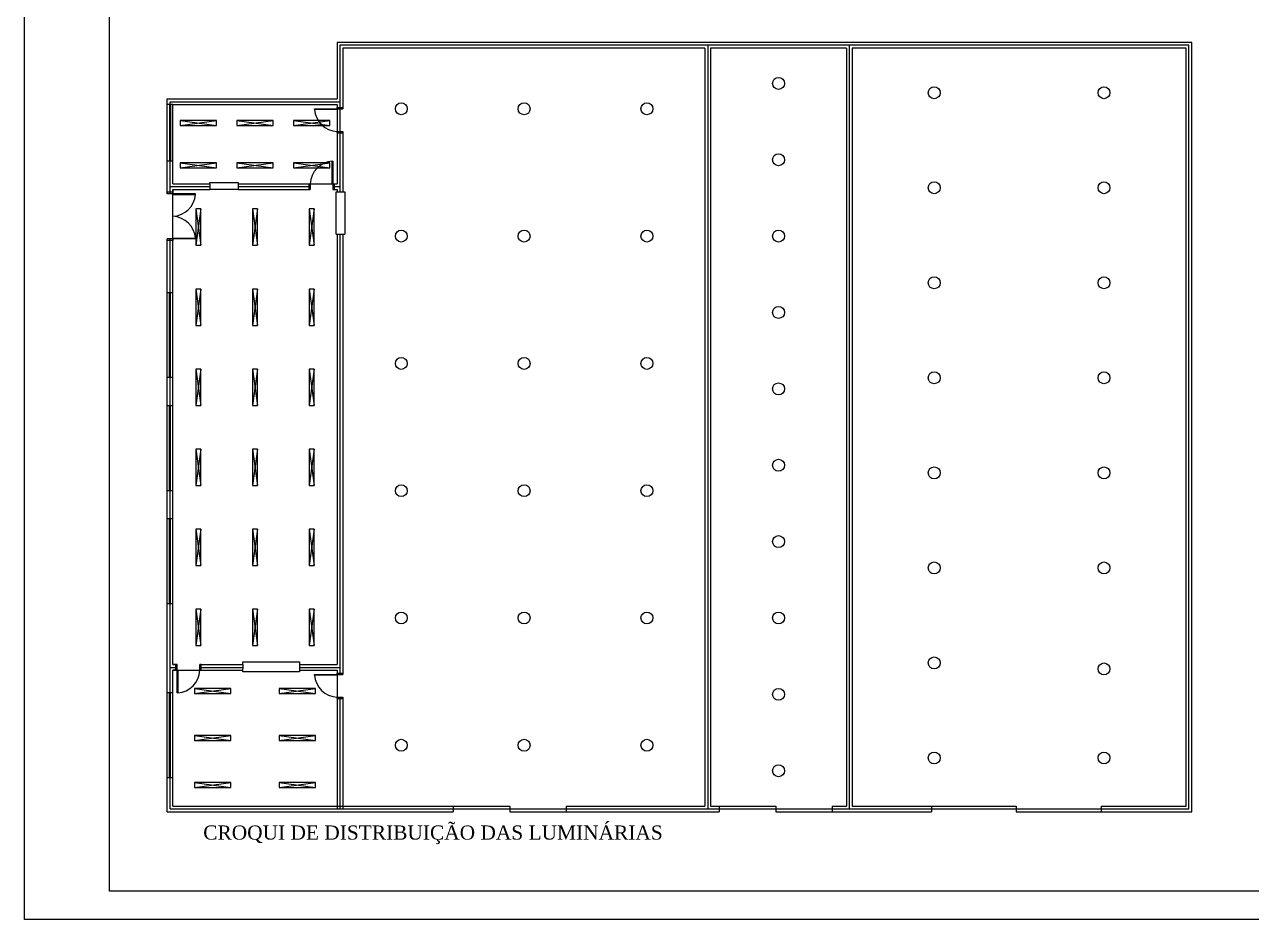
# Model space of a CAD drawing. Extents: x 220.6 to 320.1, y 139.4 to 202.4.
# Drawn here: x 220.61 to 263.96, y 139.38 to 171.02 of the extents above; entities that cross this region are included whole.
import ezdxf

# ---------------------------------------------------------------- set-up
doc = ezdxf.new("R2010")
doc.units = 0
doc.layers.get('0').update_dxf_attribs({"linetype": 'CONTINUOUS'})
for name, color, linetype in [('DIVISORIA', 5, 'CONTINUOUS'), ('Layer1', 252, 'CONTINUOUS'), ('LOGICA', 5, 'CONTINUOUS'), ('MOBIL-I', 251, 'CONTINUOUS'), ('MVIEW', 4, 'CONTINUOUS'), ('PAREDE', 6, 'CONTINUOUS')]:
    doc.layers.add(name, color=color, linetype=linetype)
doc.styles.add('STYLE2', font='times.ttf', dxfattribs={"height": 0.15})

msp = doc.modelspace()

# ---------------------------------------------------------------- linework, layer by layer
at = {"color": 0}
for p, q in [((220.61, 139.376), (220.61, 202.424)), ((223.61, 140.376), (223.61, 201.424)), ((308.875, 140.376), (223.61, 140.376)), ((320.147, 139.376), (220.61, 139.376))]:
    msp.add_line(p, q, dxfattribs=at)
for p, q in [((261.854, 170.385), (231.654, 170.385)), ((231.654, 170.385), (231.654, 168.385)), ((261.854, 143.185), (261.854, 170.385)), ((231.854, 170.185), (231.854, 168.035)), ((244.654, 170.185), (231.854, 170.185)), ((244.654, 170.185), (244.654, 143.385)), ((244.854, 170.185), (244.854, 143.385)), ((249.654, 170.185), (244.854, 170.185)), ((249.654, 170.185), (249.654, 143.385)), ((249.854, 170.185), (249.854, 143.385)), ((261.654, 170.185), (249.854, 170.185)), ((261.654, 143.385), (261.654, 170.185)), ((225.654, 165.285), (225.654, 168.385)), ((225.654, 165.035), (225.654, 168.385)), ((225.654, 168.385), (231.654, 168.385)), ((225.854, 168.185), (231.654, 168.185)), ((225.854, 165.385), (225.854, 168.185)), ((225.854, 165.385), (225.854, 168.185)), ((231.654, 168.185), (231.654, 165.385)), ((231.654, 168.185), (231.654, 168.01)), ((231.854, 167.235), (231.854, 165.098)), ((225.854, 165.385), (227.154, 165.385)), ((225.854, 148.385), (225.854, 165.185)), ((225.854, 165.185), (227.154, 165.185)), ((225.854, 165.185), (225.854, 165.085)), ((225.854, 165.185), (225.854, 165.01)), ((228.154, 165.385), (231.654, 165.385)), ((228.154, 165.185), (230.704, 165.185)), ((231.504, 165.185), (231.654, 165.185)), ((231.654, 165.185), (231.654, 165.098)), ((231.654, 163.598), (231.654, 148.385)), ((231.854, 163.598), (231.854, 148.035)), ((225.654, 143.185), (225.654, 163.435)), ((225.854, 163.285), (225.854, 163.385)), ((225.854, 148.385), (225.954, 148.385)), ((226.854, 148.385), (227.329, 148.385)), ((231.329, 148.385), (231.654, 148.385)), ((225.854, 143.385), (225.854, 148.185)), ((225.854, 148.185), (228.329, 148.185)), ((225.854, 148.185), (225.954, 148.185)), ((230.329, 148.185), (231.654, 148.185)), ((231.654, 148.185), (231.654, 143.285)), ((231.654, 148.185), (231.654, 148.085)), ((231.654, 148.185), (231.654, 148.01)), ((231.854, 148.185), (231.854, 148.085)), ((231.854, 147.235), (231.854, 143.285)), ((225.654, 143.185), (235.754, 143.185)), ((225.854, 143.385), (235.754, 143.385)), ((239.754, 143.385), (244.654, 143.385)), ((239.754, 143.185), (245.154, 143.185)), ((244.854, 143.385), (245.154, 143.385)), ((249.154, 143.385), (249.654, 143.385)), ((249.154, 143.185), (252.654, 143.185)), ((249.854, 143.385), (252.654, 143.385)), ((258.654, 143.385), (261.654, 143.385)), ((258.654, 143.185), (261.854, 143.185))]:
    msp.add_line(p, q)
at = {"layer": 'DIVISORIA'}
for p, q in [((231.754, 170.285), (231.754, 168.035)), ((244.754, 170.285), (231.754, 170.285)), ((244.754, 170.285), (244.754, 143.285)), ((249.754, 170.285), (244.754, 170.285)), ((249.754, 170.285), (249.754, 143.285)), ((261.754, 170.285), (249.754, 170.285)), ((261.754, 143.285), (261.754, 170.285)), ((225.754, 168.185), (225.754, 168.285)), ((225.754, 168.285), (231.754, 168.285)), ((231.754, 167.235), (231.754, 165.098)), ((225.754, 165.285), (225.754, 166.185)), ((225.754, 165.285), (227.154, 165.285)), ((225.754, 165.035), (225.754, 165.285)), ((228.154, 165.285), (230.704, 165.285)), ((231.504, 165.285), (231.754, 165.285)), ((231.754, 163.598), (231.754, 148.035)), ((225.754, 161.535), (225.754, 163.435)), ((225.754, 157.535), (225.754, 158.535)), ((225.754, 153.535), (225.754, 154.535)), ((225.754, 148.285), (225.754, 150.535)), ((225.754, 143.285), (225.754, 148.285)), ((225.754, 148.285), (226.004, 148.285)), ((226.804, 148.285), (228.329, 148.285)), ((230.329, 148.285), (231.754, 148.285)), ((231.754, 147.235), (231.754, 143.285)), ((225.754, 143.285), (231.754, 143.285)), ((231.754, 143.285), (244.754, 143.285)), ((244.754, 143.285), (249.754, 143.285)), ((249.754, 143.285), (261.754, 143.285))]:
    msp.add_line(p, q, dxfattribs=at)
at = {"layer": 'LOGICA', "color": 5}
for p, q in [((226.112, 167.622), (227.397, 167.447)), ((226.112, 167.447), (227.397, 167.622)), ((228.112, 167.622), (229.397, 167.447)), ((228.112, 167.447), (229.397, 167.622)), ((230.112, 167.622), (231.397, 167.447)), ((230.112, 167.447), (231.397, 167.622)), ((226.112, 165.947), (227.397, 166.122)), ((226.112, 166.122), (227.397, 165.947)), ((228.112, 166.122), (229.397, 165.947)), ((228.112, 165.947), (229.397, 166.122)), ((230.112, 166.122), (231.397, 165.947)), ((230.112, 165.947), (231.397, 166.122)), ((226.842, 164.494), (226.667, 163.209)), ((226.667, 164.494), (226.842, 163.209)), ((228.842, 164.494), (228.667, 163.209)), ((228.667, 164.494), (228.842, 163.209)), ((230.842, 164.494), (230.667, 163.209)), ((230.667, 164.494), (230.842, 163.209)), ((226.842, 161.664), (226.667, 160.379)), ((226.667, 161.664), (226.842, 160.379)), ((228.842, 161.664), (228.667, 160.379)), ((228.667, 161.664), (228.842, 160.379)), ((230.842, 161.664), (230.667, 160.379)), ((230.667, 161.664), (230.842, 160.379)), ((226.842, 158.834), (226.667, 157.549)), ((226.667, 158.834), (226.842, 157.549)), ((228.842, 158.834), (228.667, 157.549)), ((228.667, 158.834), (228.842, 157.549)), ((230.842, 158.834), (230.667, 157.549)), ((230.667, 158.834), (230.842, 157.549)), ((226.842, 156.004), (226.667, 154.719)), ((226.667, 156.004), (226.842, 154.719)), ((228.842, 156.004), (228.667, 154.719)), ((228.667, 156.004), (228.842, 154.719)), ((230.842, 156.004), (230.667, 154.719)), ((230.667, 156.004), (230.842, 154.719)), ((226.842, 153.174), (226.667, 151.889)), ((226.667, 153.174), (226.842, 151.889)), ((228.842, 153.174), (228.667, 151.889)), ((228.667, 153.174), (228.842, 151.889)), ((230.842, 153.174), (230.667, 151.889)), ((230.667, 153.174), (230.842, 151.889)), ((226.667, 150.344), (226.842, 149.059)), ((226.842, 150.344), (226.667, 149.059)), ((228.842, 150.344), (228.667, 149.059)), ((228.667, 150.344), (228.842, 149.059)), ((230.842, 150.344), (230.667, 149.059)), ((230.667, 150.344), (230.842, 149.059)), ((226.612, 147.367), (227.897, 147.542)), ((226.612, 147.542), (227.897, 147.367)), ((229.612, 147.542), (230.897, 147.367)), ((229.612, 147.367), (230.897, 147.542)), ((226.612, 145.882), (227.897, 145.707)), ((226.612, 145.707), (227.897, 145.882)), ((229.612, 145.882), (230.897, 145.707)), ((229.612, 145.707), (230.897, 145.882)), ((226.612, 144.222), (227.897, 144.047)), ((226.612, 144.047), (227.897, 144.222)), ((229.612, 144.222), (230.897, 144.047)), ((229.612, 144.047), (230.897, 144.222))]:
    msp.add_line(p, q, dxfattribs=at)
for points in [[(227.397, 167.447), (227.397, 167.622), (226.112, 167.622), (226.112, 167.447)], [(229.397, 167.447), (229.397, 167.622), (228.112, 167.622), (228.112, 167.447)], [(231.397, 167.447), (231.397, 167.622), (230.112, 167.622), (230.112, 167.447)], [(227.397, 165.947), (227.397, 166.122), (226.112, 166.122), (226.112, 165.947)], [(229.397, 165.947), (229.397, 166.122), (228.112, 166.122), (228.112, 165.947)], [(231.397, 165.947), (231.397, 166.122), (230.112, 166.122), (230.112, 165.947)], [(226.667, 163.209), (226.842, 163.209), (226.842, 164.494), (226.667, 164.494)], [(228.667, 163.209), (228.842, 163.209), (228.842, 164.494), (228.667, 164.494)], [(230.667, 163.209), (230.842, 163.209), (230.842, 164.494), (230.667, 164.494)], [(226.667, 160.379), (226.842, 160.379), (226.842, 161.664), (226.667, 161.664)], [(228.667, 160.379), (228.842, 160.379), (228.842, 161.664), (228.667, 161.664)], [(230.667, 160.379), (230.842, 160.379), (230.842, 161.664), (230.667, 161.664)], [(226.667, 157.549), (226.842, 157.549), (226.842, 158.834), (226.667, 158.834)], [(228.667, 157.549), (228.842, 157.549), (228.842, 158.834), (228.667, 158.834)], [(230.667, 157.549), (230.842, 157.549), (230.842, 158.834), (230.667, 158.834)], [(226.667, 154.719), (226.842, 154.719), (226.842, 156.004), (226.667, 156.004)], [(228.667, 154.719), (228.842, 154.719), (228.842, 156.004), (228.667, 156.004)], [(230.667, 154.719), (230.842, 154.719), (230.842, 156.004), (230.667, 156.004)], [(226.667, 151.889), (226.842, 151.889), (226.842, 153.174), (226.667, 153.174)], [(228.667, 151.889), (228.842, 151.889), (228.842, 153.174), (228.667, 153.174)], [(230.667, 151.889), (230.842, 151.889), (230.842, 153.174), (230.667, 153.174)], [(226.667, 149.059), (226.842, 149.059), (226.842, 150.344), (226.667, 150.344)], [(228.667, 149.059), (228.842, 149.059), (228.842, 150.344), (228.667, 150.344)], [(230.667, 149.059), (230.842, 149.059), (230.842, 150.344), (230.667, 150.344)], [(227.897, 147.367), (227.897, 147.542), (226.612, 147.542), (226.612, 147.367)], [(230.897, 147.367), (230.897, 147.542), (229.612, 147.542), (229.612, 147.367)], [(227.897, 145.707), (227.897, 145.882), (226.612, 145.882), (226.612, 145.707)], [(230.897, 145.707), (230.897, 145.882), (229.612, 145.882), (229.612, 145.707)], [(227.897, 144.047), (227.897, 144.222), (226.612, 144.222), (226.612, 144.047)], [(230.897, 144.047), (230.897, 144.222), (229.612, 144.222), (229.612, 144.047)]]:
    msp.add_lwpolyline(points, close=True, dxfattribs=at)
for centre in [(247.254, 168.935), (247.254, 168.935), (252.754, 168.605), (252.754, 168.605), (258.754, 168.605), (258.754, 168.605), (233.924, 168.035), (238.264, 168.035), (242.604, 168.035), (247.254, 166.235), (247.254, 166.235), (252.754, 165.245), (252.754, 165.245), (258.754, 165.245), (258.754, 165.245), (233.924, 163.535), (238.264, 163.535), (242.604, 163.535), (247.254, 163.535), (252.754, 161.885), (252.754, 161.885), (258.754, 161.885), (258.754, 161.885), (247.254, 160.835), (233.924, 159.035), (238.264, 159.035), (242.604, 159.035), (252.754, 158.525), (252.754, 158.525), (258.754, 158.525), (258.754, 158.525), (247.254, 158.135), (247.254, 155.435), (252.754, 155.165), (252.754, 155.165), (258.754, 155.165), (258.754, 155.165), (233.924, 154.535), (238.264, 154.535), (242.604, 154.535), (247.254, 152.735), (252.754, 151.805), (252.754, 151.805), (258.754, 151.805), (258.754, 151.805), (233.924, 150.035), (238.264, 150.035), (242.604, 150.035), (247.254, 150.035), (252.754, 148.445), (252.754, 148.445), (258.754, 148.234), (258.754, 148.234), (247.254, 147.335), (233.924, 145.535), (238.264, 145.535), (242.604, 145.535), (252.754, 145.085), (252.754, 145.085), (258.754, 145.085), (258.754, 145.085), (247.254, 144.635)]:
    msp.add_circle(centre, 0.211, dxfattribs=at)
at = {"layer": 'MOBIL-I', "color": 251}
for p, q in [((225.854, 168.185), (225.654, 168.185)), ((225.737, 168.185), (225.737, 166.185)), ((225.772, 168.185), (225.772, 166.185)), ((231.654, 168.035), (231.654, 168.085)), ((231.654, 168.085), (231.854, 168.085)), ((231.654, 168.035), (231.854, 168.035)), ((231.754, 168.035), (231.754, 167.235)), ((231.854, 168.085), (231.854, 168.035)), ((231.654, 167.185), (231.654, 167.235)), ((231.654, 167.235), (231.854, 167.235)), ((231.654, 167.185), (231.854, 167.185)), ((231.854, 167.185), (231.854, 167.235)), ((225.854, 166.185), (225.654, 166.185)), ((230.654, 165.385), (230.704, 165.385)), ((230.654, 165.385), (230.654, 165.185)), ((230.654, 165.185), (230.704, 165.185)), ((230.704, 165.385), (230.704, 165.185)), ((231.504, 165.385), (231.554, 165.385)), ((231.504, 165.385), (231.504, 165.185)), ((231.554, 165.185), (231.504, 165.185)), ((231.554, 165.385), (231.554, 165.185)), ((225.854, 165.085), (225.654, 165.085)), ((225.654, 165.085), (225.654, 165.035)), ((225.854, 165.035), (225.654, 165.035)), ((225.854, 165.035), (225.854, 165.085)), ((225.854, 163.435), (225.654, 163.435)), ((225.654, 163.385), (225.654, 163.435)), ((225.854, 163.385), (225.654, 163.385)), ((225.854, 163.435), (225.854, 163.385)), ((225.854, 161.535), (225.654, 161.535)), ((225.719, 161.535), (225.719, 158.535)), ((225.754, 161.535), (225.754, 158.535)), ((225.854, 158.535), (225.654, 158.535)), ((225.854, 157.535), (225.654, 157.535)), ((225.719, 157.535), (225.719, 154.535)), ((225.754, 157.535), (225.754, 154.535)), ((225.854, 154.535), (225.654, 154.535)), ((225.854, 153.535), (225.654, 153.535)), ((225.719, 153.535), (225.719, 150.535)), ((225.754, 153.535), (225.754, 150.535)), ((225.854, 150.535), (225.654, 150.535)), ((225.954, 148.185), (225.954, 148.385)), ((225.954, 148.385), (226.004, 148.385)), ((226.004, 148.185), (226.004, 148.385)), ((226.804, 148.185), (226.804, 148.385)), ((226.854, 148.385), (226.804, 148.385)), ((226.854, 148.185), (226.854, 148.385)), ((226.004, 148.185), (225.954, 148.185)), ((226.854, 148.185), (226.804, 148.185)), ((231.654, 148.035), (231.654, 148.085)), ((231.654, 148.085), (231.854, 148.085)), ((231.654, 148.035), (231.854, 148.035)), ((231.854, 148.085), (231.854, 148.035)), ((225.837, 147.385), (225.637, 147.385)), ((225.719, 147.385), (225.719, 144.385)), ((225.754, 147.385), (225.754, 144.385)), ((231.654, 147.185), (231.654, 147.235)), ((231.654, 147.235), (231.854, 147.235)), ((231.654, 147.185), (231.854, 147.185)), ((231.854, 147.185), (231.854, 147.235)), ((225.837, 144.385), (225.637, 144.385)), ((235.754, 143.385), (237.754, 143.385)), ((235.754, 143.385), (235.754, 143.185)), ((235.754, 143.285), (239.754, 143.285)), ((237.754, 143.385), (237.754, 143.185)), ((237.754, 143.185), (239.754, 143.185)), ((239.754, 143.385), (239.754, 143.185)), ((245.154, 143.385), (247.154, 143.385)), ((245.154, 143.385), (245.154, 143.185)), ((245.154, 143.285), (249.154, 143.285)), ((247.154, 143.385), (247.154, 143.185)), ((247.154, 143.185), (249.154, 143.185)), ((249.154, 143.385), (249.154, 143.185)), ((252.654, 143.385), (255.654, 143.385)), ((252.654, 143.385), (252.654, 143.185)), ((252.654, 143.285), (258.654, 143.285)), ((255.654, 143.385), (255.654, 143.185)), ((255.654, 143.185), (258.654, 143.185)), ((258.654, 143.385), (258.654, 143.185))]:
    msp.add_line(p, q, dxfattribs=at)
for points in [[(231.654, 168.035), (231.654, 168.01), (230.854, 168.01), (230.854, 168.035)], [(231.504, 165.385), (231.479, 165.385), (231.479, 166.185), (231.504, 166.185)], [(225.854, 165.035), (225.854, 165.01), (226.654, 165.01), (226.654, 165.035)], [(225.854, 163.435), (225.854, 163.46), (226.654, 163.46), (226.654, 163.435)], [(226.004, 148.185), (226.029, 148.185), (226.029, 147.385), (226.004, 147.385)], [(231.654, 148.035), (231.654, 148.01), (230.854, 148.01), (230.854, 148.035)]]:
    msp.add_lwpolyline(points, close=True, dxfattribs=at)
for centre, start, end in [((231.7, 168.082), 184.8993, 266.9194), ((231.552, 165.339), 94.8993, 176.9194), ((225.809, 165.082), 273.0806, 355.1007), ((225.809, 163.387), 4.8993, 86.9194), ((225.957, 148.23), 274.8993, 356.9194), ((231.7, 148.082), 184.8993, 266.9194)]:
    msp.add_arc(centre, 0.849, start, end, dxfattribs=at)
at = {"layer": 'MVIEW', "color": 4}
for p, q in [((227.154, 165.435), (228.154, 165.435)), ((227.154, 165.385), (227.154, 165.435)), ((227.154, 165.385), (227.154, 165.185)), ((228.154, 165.185), (227.154, 165.185)), ((228.154, 165.435), (228.154, 165.185)), ((231.627, 165.098), (231.927, 165.098)), ((231.627, 163.598), (231.627, 165.098)), ((231.927, 165.098), (231.927, 163.598)), ((231.627, 163.598), (231.927, 163.598)), ((227.329, 148.385), (228.329, 148.385)), ((228.329, 148.485), (230.329, 148.485)), ((228.329, 148.385), (228.329, 148.485)), ((228.329, 148.385), (228.329, 148.235)), ((230.329, 148.485), (230.329, 148.385)), ((230.329, 148.385), (231.329, 148.385)), ((230.329, 148.385), (230.329, 148.235)), ((228.329, 148.135), (228.329, 148.235)), ((230.329, 148.135), (228.329, 148.135)), ((230.329, 148.235), (230.329, 148.135))]:
    msp.add_line(p, q, dxfattribs=at)
at = {"layer": 'PAREDE', "color": 6}
for p, q in [((231.654, 168.185), (231.654, 168.085)), ((226.004, 148.385), (225.854, 148.385)), ((226.029, 148.185), (225.854, 148.185)), ((225.854, 148.185), (226.029, 148.185)), ((225.854, 148.185), (226.029, 148.185))]:
    msp.add_line(p, q, dxfattribs=at)

# ---------------------------------------------------------------- texts
at = {"layer": 'Layer1', "color": 252, "style": 'STYLE2'}
msp.add_text('CROQUI DE DISTRIBUIÇÃO DAS LUMINÁRIAS', height=0.5, dxfattribs=at).set_placement((226.924, 142.199))

doc.saveas('drawing.dxf')
